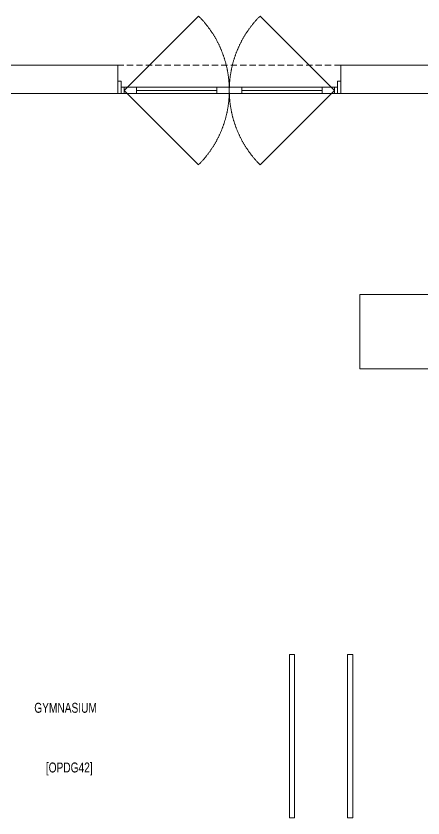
# Model space of a CAD drawing. Extents: x -234346 to 58427, y -132654 to -82394.
# Drawn here: x -103762 to -100475, y -100276 to -93797 of the extents above; entities that cross this region are included whole.
import ezdxf

# ---------------------------------------------------------------- set-up
doc = ezdxf.new("R2010")
doc.units = 0
doc.header["$LTSCALE"] = 8
doc.linetypes.add('DASHED', pattern=[19.05, 12.7, -6.35])
doc.linetypes.add('HIDDEN', pattern=[9.525, 6.35, -3.175])
for name, color, linetype, lineweight in [('72_EGR_BASE_TEXT', 9, 'Continuous', 5), ('72_EGR_EQP_TAG', 9, 'Continuous', 5), ('Aluminum', 9, 'Continuous', 5), ('LOADING', 9, 'Continuous', 5), ('Meubles', 9, 'Continuous', 5), ('Proj', 9, 'Continuous', 5), ('Walls', 9, 'Continuous', 5)]:
    doc.layers.add(name, color=color, linetype=linetype, lineweight=lineweight)
doc.styles.add('X3G_ENTITY_2587E6', font='swisscl.ttf', dxfattribs={"height": 200})
doc.styles.add('X3G_ENTITY_258862', font='swisscl.ttf', dxfattribs={"height": 200})

# ---------------------------------------------------------------- blocks, each defined once
blk = doc.blocks.new('PARALLEL BARS')
at = {"layer": 'LOADING'}
for points in [[(-939485.1, -375615.7), (-939443.5, -375615.7), (-939443.5, -376935.4), (-939485.1, -376935.4)], [(-939014.7, -375615.7), (-938973, -375615.7), (-938973, -376935.4), (-939014.7, -376935.4)]]:
    blk.add_lwpolyline(points, close=True, dxfattribs=at)
blk = doc.blocks.new('SHOULDER WHEEL')
at = {"layer": 'Meubles', "elevation": 0}
for points in [[(-946167.7, -380007.7), (-945567.5, -380007.7), (-945567.5, -380607.7), (-946167.7, -380607.7)], [(-946392.1, -380080), (-946225.5, -380080), (-946225.5, -380579.6), (-946392.1, -380579.6)]]:
    blk.add_lwpolyline(points, close=True, dxfattribs=at)
blk = doc.blocks.new('GF1')
at = {"layer": 'Aluminum', "color": 9, "linetype": 'DASHED', "ltscale": 300}
for p, q in [((-102889.4, -94397.6), (-102288.3, -93796.6)), ((-101189.4, -94397.6), (-101790.4, -93796.6)), ((-102889.4, -94397.6), (-102288.3, -94998.7)), ((-101189.4, -94397.6), (-101790.4, -94998.7))]:
    blk.add_line(p, q, dxfattribs=at)
at = {"layer": 'Aluminum', "color": 9}
for p, q in [((-102939.4, -94322.6), (-102914.4, -94322.6)), ((-102914.4, -94322.6), (-102914.4, -94422.6)), ((-101164.4, -94322.6), (-101164.4, -94422.6)), ((-101164.4, -94322.6), (-101139.4, -94322.6)), ((-102914.4, -94372.6), (-101164.4, -94372.6)), ((-102889.4, -94372.6), (-102889.4, -94422.6)), ((-102789.4, -94372.6), (-102789.4, -94422.6)), ((-102139.4, -94397.6), (-102789.4, -94397.6)), ((-102139.4, -94372.6), (-102139.4, -94422.6)), ((-102039.4, -94372.6), (-102039.4, -94422.6)), ((-101939.4, -94372.6), (-101939.4, -94422.6)), ((-101939.4, -94397.6), (-101289.4, -94397.6)), ((-101289.4, -94372.6), (-101289.4, -94422.6)), ((-101189.4, -94372.6), (-101189.4, -94422.6)), ((-101139.4, -94422.6), (-102939.4, -94422.6))]:
    blk.add_line(p, q, dxfattribs=at)
at = {"layer": 'Aluminum', "color": 9, "linetype": 'DASHED', "ltscale": 300}
for centre, start, end in [((-102889.4, -94397.6), 315, 45), ((-101189.4, -94397.6), 135, 225)]:
    blk.add_arc(centre, 850, start, end, dxfattribs=at)
at = {"layer": 'Proj', "color": 9, "linetype": 'HIDDEN'}
blk.add_line((-101139.4, -94192.6), (-102939.4, -94192.6), dxfattribs=at)
at = {"layer": 'Walls', "color": 9}
for p, q in [((-104547.4, -94192.6), (-102939.4, -94192.6)), ((-102939.4, -94192.6), (-102939.4, -94422.6)), ((-101139.4, -94422.6), (-101139.4, -94192.6)), ((-97989.9, -94192.6), (-101139.4, -94192.6)), ((-104563.1, -94422.6), (-102939.4, -94422.6)), ((-101139.4, -94422.6), (-100159.4, -94422.6))]:
    blk.add_line(p, q, dxfattribs=at)
at = {"layer": 'LOADING', "color": 9, "rotation": 180}
blk.add_blockref('SHOULDER WHEEL', (-1046551.4, -476653.8, 0), dxfattribs=at)
at = {"layer": 'LOADING', "color": 9}
blk.add_blockref('PARALLEL BARS', (837931.3, 276659.3, 0), dxfattribs=at)
at = {"layer": '72_EGR_BASE_TEXT', "color": 9, "char_height": 80, "attachment_point": 2}
for s, insert, style in [('GYMNASIUM', (-103362.2, -99346, 0), 'X3G_ENTITY_258862'), ('[OPDG42]', (-103332.6, -99828.3, 0), 'X3G_ENTITY_2587E6')]:
    blk.add_mtext(s, dxfattribs=dict(at, insert=insert, style=style))

msp = doc.modelspace()

# ---------------------------------------------------------------- block references
at = {"layer": '72_EGR_EQP_TAG'}
msp.add_blockref('GF1', (0, 0), dxfattribs=at)

doc.saveas('drawing.dxf')
